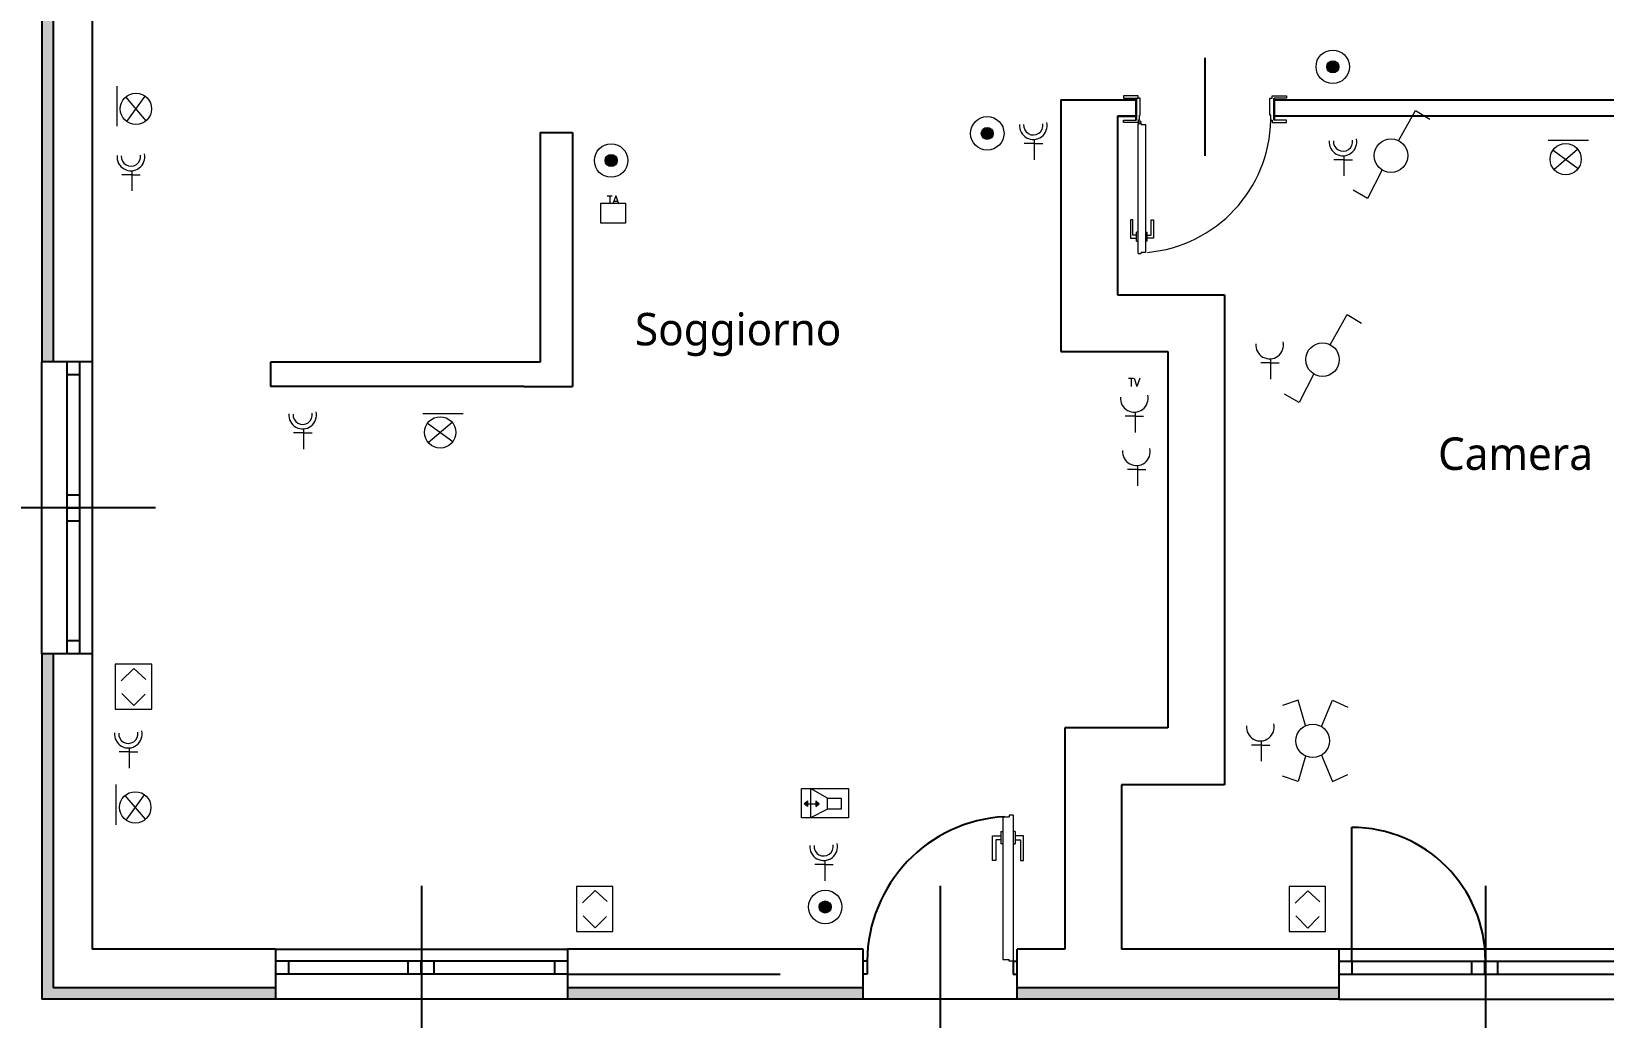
# Model space of a CAD drawing. Header units: millimetres. Extents: x 2622 to 2811, y 687 to 801.
# Drawn here: x 2654.64 to 2664.33, y 697.25 to 703.32 of the extents above; entities that cross this region are included whole.
import ezdxf

# ---------------------------------------------------------------- set-up
doc = ezdxf.new("R2010")
doc.units = ezdxf.units.MM
doc.linetypes.add('CONTINUA', pattern=[0])
for name, color, linetype, lineweight in [('ARREDO', 5, 'Continuous', 13), ('scale', 2, 'Continuous', 13), ('solid', 252, 'Continuous', 9)]:
    doc.layers.add(name, color=color, linetype=linetype, lineweight=lineweight)
for name, color, linetype in [('Muri', 3, 'Continuous'), ('Scritte', 2, 'Continuous'), ('Sottile', 5, 'Continuous'), ('Verde', 84, 'Continuous')]:
    doc.layers.add(name, color=color, linetype=linetype)
doc.styles.add('ROMNANS', font='romans.shx')
doc.styles.add('STYLE2', font='l_10646.ttf')

msp = doc.modelspace()

# ---------------------------------------------------------------- hatches: boundary and pattern name
at = {"layer": 'ARREDO', "true_color": 0xed1f24}
h = msp.add_hatch(color=240, dxfattribs=at)
h.paths.add_polyline_path([(2659.42, 698.5816), (2659.3991, 698.5641), (2659.42, 698.5641)])
h.paths.add_polyline_path([(2659.42, 698.5641), (2659.3991, 698.5641), (2659.42, 698.5474)])
h.paths.add_polyline_path([(2659.4922, 698.5641), (2659.4713, 698.5641), (2659.4713, 698.5474)])
h.paths.add_polyline_path([(2659.4713, 698.5816), (2659.4713, 698.5641), (2659.4922, 698.5641)])
at = {"layer": 'solid'}
for points in [[(2662.6206, 703.1062, 1), (2662.6951, 703.1062, 1)], [(2660.4908, 702.6956, 1), (2660.5653, 702.6956, 1)], [(2658.1722, 702.5284, 1), (2658.2468, 702.5284, 1)], [(2659.4918, 697.9279, 1), (2659.5664, 697.9279, 1)]]:
    msp.add_hatch(color=256, dxfattribs=at).paths.add_polyline_path(points)
at = {"layer": 'Verde'}
h = msp.add_hatch(dxfattribs=at)
h.set_pattern_fill('HONEY', color=252, scale=0.0097)
h.set_pattern_definition([(0, (-147.88715, -234.61575), (0.04619625, 0.02667141726), [0.0307975, -0.061595]), (120, (-147.88715, -234.61575), (-0.0461962499, 0.02667141743), [0.0307975, -0.061595]), (60, (-147.88715, -234.61575), (1e-10, 0.05334283469), [-0.061595, 0.0307975])])
h.paths.add_polyline_path([(2659.5932, 707.7087), (2659.872, 707.7087), (2659.872, 707.6387), (2659.5932, 707.6387)])
h.paths.add_polyline_path([(2659.7629, 697.3587), (2659.7629, 697.4287), (2659.5932, 697.4287), (2659.5932, 697.3587)])
h.paths.add_polyline_path([(2660.7129, 697.4287), (2660.7129, 697.3587), (2661.3501, 697.3587), (2661.3501, 697.4287)])
h.paths.add_polyline_path([(2654.7001, 706.0046), (2654.7701, 706.0046), (2654.7701, 707.6387), (2659.5932, 707.6387), (2659.5932, 707.7087), (2654.7001, 707.7087), (2654.7001, 705.8456)])
h.paths.add_polyline_path([(2663.7569, 707.7087), (2663.7569, 707.6387), (2667.9273, 707.6387), (2667.991, 707.7087)])
h.paths.add_polyline_path([(2659.872, 707.6387), (2659.872, 707.7087), (2659.872, 707.7087), (2659.872, 707.6387)])
h.paths.add_polyline_path([(2667.9301, 706.0287), (2668.0001, 706.0287), (2668.0001, 707.7087), (2667.991, 707.7087), (2667.9301, 707.6387)])
h.paths.add_polyline_path([(2667.9301, 703.376), (2668.0001, 703.376), (2668.0001, 705.0287), (2667.9301, 705.0287)])
h.paths.add_polyline_path([(2668.0001, 698.0454), (2667.9301, 698.0454), (2667.9301, 697.4287), (2668.0001, 697.3587)])
h.paths.add_polyline_path([(2662.1488, 697.3587), (2662.6944, 697.3587), (2662.6944, 697.4287), (2661.3501, 697.4287), (2661.3501, 697.3587)])
h.paths.add_polyline_path([(2664.4944, 697.4287), (2664.4944, 697.3587), (2668.0001, 697.3587), (2667.9301, 697.4287)])
h.paths.add_polyline_path([(2667.9301, 698.6513), (2668.0001, 698.6513), (2668.0001, 702.476), (2667.9301, 702.476)])
h.paths.add_polyline_path([(2668.0001, 698.0513), (2667.9301, 698.0513), (2667.9301, 698.0454), (2668.0001, 698.0454)])
h = msp.add_hatch(dxfattribs=at)
h.set_pattern_fill('HONEY', color=252, scale=0.0097)
h.set_pattern_definition([(0, (-32.76826, -87.154104), (0.04619625, 0.02667141726), [0.0307975, -0.061595]), (120, (-32.76826, -87.154104), (-0.0461962499, 0.02667141743), [0.0307975, -0.061595]), (60, (-32.76826, -87.154104), (1e-10, 0.0533428347), [-0.061595, 0.0307975])])
h.paths.add_polyline_path([(2657.9396, 697.4287), (2657.9396, 697.3587), (2659.5932, 697.3587), (2659.5932, 697.4287)])
h.paths.add_polyline_path([(2654.7701, 699.4878), (2654.7001, 699.4878), (2654.7001, 697.3587), (2656.1396, 697.3587), (2656.1396, 697.4287), (2654.7701, 697.4287)])
h.paths.add_polyline_path([(2654.7701, 704.2046), (2654.7001, 704.2046), (2654.7001, 701.2869), (2654.7701, 701.2869)])
h.paths.add_polyline_path([(2654.7001, 705.4087), (2654.7091, 705.4087), (2654.7001, 705.4177)])

# ---------------------------------------------------------------- linework, layer by layer
for p, q in [((2654.7001, 699.4878), (2654.7001, 701.2878)), ((2655.0101, 701.2878), (2655.0101, 699.4878)), ((2656.1396, 697.6687), (2657.9396, 697.6687)), ((2664.4944, 697.6687), (2662.6944, 697.6687)), ((2657.9396, 697.3587), (2656.1396, 697.3587)), ((2660.7129, 697.3587), (2659.7629, 697.3587)), ((2662.6944, 697.3587), (2664.4944, 697.3587))]:
    msp.add_line(p, q)
at = {"layer": 'ARREDO', "color": 240, "true_color": 0xed1f24}
for p, q in [((2655.1634, 702.7392), (2655.1634, 702.9875)), ((2655.3426, 702.7731), (2655.2178, 702.92)), ((2655.2237, 702.7686), (2655.3368, 702.9246)), ((2663.0629, 702.6508), (2663.1682, 702.8368)), ((2663.1682, 702.8368), (2663.2571, 702.7835)), ((2660.8175, 702.6334), (2660.7562, 702.6334)), ((2660.8175, 702.6583), (2660.8175, 702.5336)), ((2660.8175, 702.6334), (2660.8696, 702.6334)), ((2663.9863, 702.6532), (2664.2346, 702.6532)), ((2662.7267, 702.5329), (2662.6654, 702.5329)), ((2662.7267, 702.5578), (2662.7267, 702.4331)), ((2662.7267, 702.5329), (2662.7788, 702.5329)), ((2664.0156, 702.5929), (2664.1716, 702.4798)), ((2664.0202, 702.474), (2664.167, 702.5988)), ((2655.2549, 702.4408), (2655.1935, 702.4408)), ((2655.2549, 702.4657), (2655.2549, 702.341)), ((2655.2549, 702.4408), (2655.3069, 702.4408)), ((2662.9627, 702.4704), (2662.8719, 702.2949)), ((2662.8719, 702.2949), (2662.7831, 702.3452)), ((2662.641, 701.3935), (2662.7463, 701.5795)), ((2662.7463, 701.5795), (2662.8352, 701.5262)), ((2662.2747, 701.2811), (2662.2134, 701.2811)), ((2662.2747, 701.3061), (2662.2747, 701.1813)), ((2662.2747, 701.2811), (2662.3268, 701.2811)), ((2662.5408, 701.2131), (2662.4501, 701.0376)), ((2662.4501, 701.0376), (2662.3612, 701.088)), ((2657.0484, 700.9697), (2657.2967, 700.9697)), ((2661.44, 700.9777), (2661.44, 700.853)), ((2656.3136, 700.8743), (2656.3136, 700.7495)), ((2657.0777, 700.9094), (2657.2338, 700.7963)), ((2657.0823, 700.7905), (2657.2292, 700.9153)), ((2661.44, 700.9528), (2661.3787, 700.9528)), ((2661.44, 700.9528), (2661.4921, 700.9528)), ((2656.3136, 700.8493), (2656.2522, 700.8493)), ((2656.3136, 700.8493), (2656.3656, 700.8493)), ((2661.4535, 700.6238), (2661.3921, 700.6238)), ((2661.4535, 700.6487), (2661.4535, 700.5239)), ((2661.4535, 700.6238), (2661.5055, 700.6238)), ((2655.1888, 699.3225), (2655.2674, 699.3982)), ((2655.2674, 699.3982), (2655.3419, 699.3306)), ((2655.1936, 699.244), (2655.2674, 699.1688)), ((2655.2674, 699.1688), (2655.3371, 699.2399)), ((2662.4438, 699.2031), (2662.3475, 699.1689)), ((2662.4907, 699.0454), (2662.4438, 699.2031)), ((2662.5894, 699.0392), (2662.6555, 699.202)), ((2662.6555, 699.202), (2662.7514, 699.1584)), ((2662.2174, 698.951), (2662.2174, 698.8262)), ((2655.2387, 698.883), (2655.1774, 698.883)), ((2655.2387, 698.9079), (2655.2387, 698.7831)), ((2655.2387, 698.883), (2655.2908, 698.883)), ((2662.2174, 698.9261), (2662.1561, 698.9261)), ((2662.2174, 698.9261), (2662.2695, 698.9261)), ((2662.4907, 698.8582), (2662.4438, 698.7005)), ((2662.5894, 698.8644), (2662.6555, 698.7016)), ((2662.6555, 698.7016), (2662.7514, 698.7452)), ((2655.1591, 698.4343), (2655.1591, 698.6826)), ((2659.4379, 698.6571), (2659.4379, 698.477)), ((2659.5429, 698.5977), (2659.4379, 698.6571)), ((2662.4438, 698.7005), (2662.3475, 698.7348)), ((2655.3383, 698.4682), (2655.2135, 698.6151)), ((2655.2193, 698.4636), (2655.3324, 698.6197)), ((2659.3991, 698.5641), (2659.42, 698.5816)), ((2659.3991, 698.5641), (2659.4922, 698.5641)), ((2659.42, 698.5474), (2659.3991, 698.5641)), ((2659.42, 698.5816), (2659.42, 698.5474)), ((2659.4922, 698.5641), (2659.4713, 698.5816)), ((2659.4713, 698.5816), (2659.4713, 698.5474)), ((2659.4713, 698.5474), (2659.4922, 698.5641)), ((2659.5429, 698.5314), (2659.4379, 698.477)), ((2659.5257, 698.1894), (2659.4644, 698.1894)), ((2659.5257, 698.2144), (2659.5257, 698.0896)), ((2659.5257, 698.1894), (2659.5778, 698.1894)), ((2658.0323, 697.9526), (2658.1109, 698.0284)), ((2658.1109, 698.0284), (2658.1854, 697.9607)), ((2662.4255, 697.9516), (2662.504, 698.0274)), ((2662.504, 698.0274), (2662.5785, 697.9598)), ((2658.037, 697.8741), (2658.1109, 697.799)), ((2658.1109, 697.799), (2658.1806, 697.87)), ((2662.4302, 697.8731), (2662.504, 697.798)), ((2662.504, 697.798), (2662.5738, 697.8691))]:
    msp.add_line(p, q, dxfattribs=at)
for points in [[(2658.146, 702.266), (2658.2987, 702.266), (2658.2987, 702.1426), (2658.146, 702.1426)], [(2655.153, 699.147), (2655.3773, 699.147), (2655.3773, 699.4244), (2655.153, 699.4244)], [(2659.3824, 698.6571), (2659.6727, 698.6571), (2659.6727, 698.477), (2659.3824, 698.477)], [(2659.5429, 698.5977), (2659.6272, 698.5977), (2659.6272, 698.5314), (2659.5429, 698.5314)], [(2657.9965, 697.7771), (2658.2208, 697.7771), (2658.2208, 698.0545), (2657.9965, 698.0545)], [(2662.3896, 697.7761), (2662.614, 697.7761), (2662.614, 698.0535), (2662.3896, 698.0535)]]:
    msp.add_lwpolyline(points, close=True, dxfattribs=at)
for centre, radius in [((2662.6578, 703.1062), 0.1032), ((2662.6578, 703.1062), 0.0373), ((2655.2802, 702.8466), 0.0964), ((2660.528, 702.6956), 0.1032), ((2660.528, 702.6956), 0.0373), ((2658.2095, 702.5284), 0.1032), ((2663.0167, 702.5584), 0.1033), ((2664.0936, 702.5364), 0.0964), ((2658.2095, 702.5284), 0.0373), ((2662.5948, 701.3011), 0.1033), ((2657.1557, 700.8529), 0.0964), ((2662.5343, 698.9518), 0.1033), ((2655.2759, 698.5417), 0.0964), ((2659.5291, 697.9279), 0.1032), ((2659.5291, 697.9279), 0.0373)]:
    msp.add_circle(centre, radius, dxfattribs=at)
for centre, radius, start, end in [((2660.8115, 702.7434), 0.0853, 174.75615, 13.34956), ((2660.8115, 702.7454), 0.0593, 175.52193, 9.34916), ((2662.7207, 702.6429), 0.0853, 174.75615, 13.34956), ((2662.7207, 702.6449), 0.0593, 175.52193, 9.34916), ((2655.2489, 702.5508), 0.0853, 174.75615, 13.34956), ((2655.2489, 702.5528), 0.0593, 175.52193, 9.34916), ((2662.2687, 701.3912), 0.0853, 174.75615, 13.34956), ((2661.434, 701.0628), 0.0853, 174.75615, 13.34956), ((2656.3076, 700.9593), 0.0853, 174.75615, 13.34956), ((2656.3076, 700.9613), 0.0593, 175.52193, 9.34916), ((2661.4475, 700.7338), 0.0853, 174.75615, 13.34956), ((2662.2114, 699.0361), 0.0853, 174.75615, 13.34956), ((2655.2327, 698.993), 0.0853, 174.75615, 13.34956), ((2655.2328, 698.9949), 0.0593, 175.52193, 9.34916), ((2659.5197, 698.2994), 0.0853, 174.75615, 13.34956), ((2659.5197, 698.3014), 0.0593, 175.52193, 9.34916)]:
    msp.add_arc(centre, radius, start, end, dxfattribs=at)
at = {"layer": 'Muri'}
for p, q in [((2654.7001, 704.2046), (2654.7001, 701.2869)), ((2655.0101, 704.2046), (2655.0101, 701.2869)), ((2660.9814, 702.9016), (2660.9814, 701.3516)), ((2660.9814, 702.9016), (2661.4458, 702.9016)), ((2661.4458, 702.9016), (2661.4458, 702.8016)), ((2662.2958, 702.8016), (2662.2958, 702.9016)), ((2662.2958, 702.9016), (2665.9438, 702.9016)), ((2661.3314, 702.8016), (2661.3314, 701.7016)), ((2661.3314, 702.8016), (2661.3314, 701.7016)), ((2661.3314, 702.8016), (2661.4458, 702.8016)), ((2661.4458, 702.8016), (2661.3314, 702.8016)), ((2665.9438, 702.8016), (2662.2958, 702.8016)), ((2664.8664, 702.8016), (2663.9114, 702.8016)), ((2657.7709, 702.7011), (2657.7709, 701.2851)), ((2657.7709, 702.7011), (2657.9709, 702.7011)), ((2657.9709, 702.7011), (2657.9709, 701.1351)), ((2661.3314, 701.7016), (2661.9914, 701.7016)), ((2661.9914, 701.7016), (2661.9914, 698.6816)), ((2655.0101, 701.2869), (2654.7001, 701.2869)), ((2655.0101, 701.2869), (2654.7001, 701.2869)), ((2657.7709, 701.2851), (2656.1101, 701.2851)), ((2656.1101, 701.2851), (2656.1101, 701.1351)), ((2660.9814, 701.3516), (2661.6414, 701.3516)), ((2661.6414, 701.3516), (2661.6414, 699.0316)), ((2657.6709, 701.1351), (2656.1101, 701.1351)), ((2657.6709, 701.1351), (2657.9709, 701.1351)), ((2654.7001, 699.4878), (2654.7001, 697.3587)), ((2655.0101, 699.4878), (2654.7001, 699.4878)), ((2655.0101, 699.4878), (2654.7001, 699.4878)), ((2655.0101, 699.4878), (2655.0101, 697.6687)), ((2661.0064, 699.0316), (2661.0064, 697.6687)), ((2661.6414, 699.0316), (2661.0064, 699.0316)), ((2661.3564, 698.6816), (2661.3564, 697.6687)), ((2661.9914, 698.6816), (2661.3564, 698.6816)), ((2656.1396, 697.6687), (2655.0101, 697.6687)), ((2656.1396, 697.6687), (2656.1396, 697.3587)), ((2656.1396, 697.6687), (2656.1396, 697.3587)), ((2659.7629, 697.6687), (2657.9396, 697.6687)), ((2657.9396, 697.6687), (2657.9396, 697.3587)), ((2657.9396, 697.6687), (2657.9396, 697.3587)), ((2659.7629, 697.3587), (2659.7629, 697.6687)), ((2659.7629, 697.3587), (2659.7629, 697.6687)), ((2661.0064, 697.6687), (2660.7129, 697.6687)), ((2660.7129, 697.3587), (2660.7129, 697.6687)), ((2660.7129, 697.3587), (2660.7129, 697.6687)), ((2662.6944, 697.6687), (2661.3564, 697.6687)), ((2662.6944, 697.6687), (2662.6944, 697.3587)), ((2662.6944, 697.6687), (2662.6944, 697.3587)), ((2656.1396, 697.3587), (2654.7001, 697.3587)), ((2659.7629, 697.3587), (2657.9396, 697.3587)), ((2662.6944, 697.3587), (2660.7129, 697.3587))]:
    msp.add_line(p, q, dxfattribs=at)
at = {"layer": 'Muri', "linetype": 'CONTINUA', "lineweight": 9}
for p, q in [((2661.4458, 702.8016), (2661.4458, 702.9016)), ((2662.2958, 702.8016), (2662.2958, 702.9016))]:
    msp.add_line(p, q, dxfattribs=at)
at = {"layer": 'Scritte'}
msp.add_line((2657.9396, 697.5137), (2659.2513, 697.5137), dxfattribs=at)
at = {"layer": 'Sottile'}
for p, q in [((2654.7701, 704.2046), (2654.7701, 701.2869)), ((2661.8708, 702.5578), (2661.8708, 703.1614)), ((2654.8551, 699.4878), (2654.8551, 701.2878)), ((2654.9351, 699.4878), (2654.9351, 701.2878)), ((2654.9351, 701.2078), (2654.8551, 701.2078)), ((2655.4001, 700.3878), (2653.9001, 700.3878)), ((2654.8551, 700.4678), (2654.9351, 700.4678)), ((2654.8551, 700.3878), (2654.9351, 700.3878)), ((2654.8551, 700.3078), (2654.9351, 700.3078)), ((2654.9351, 699.5678), (2654.8551, 699.5678)), ((2654.7701, 699.4878), (2654.7701, 697.4287)), ((2662.7744, 697.5937), (2662.7744, 698.4187)), ((2662.7744, 697.5937), (2662.7744, 698.4187)), ((2657.0396, 698.0587), (2657.0396, 696.5587)), ((2660.2379, 698.0587), (2660.2379, 696.5587)), ((2663.5993, 698.0587), (2663.5993, 696.5587)), ((2657.9396, 697.5937), (2656.1396, 697.5937)), ((2656.2196, 697.5937), (2656.2196, 697.5137)), ((2656.9577, 697.5137), (2656.9577, 697.5937)), ((2657.0377, 697.5137), (2657.0377, 697.5937)), ((2657.1177, 697.5137), (2657.1177, 697.5937)), ((2657.8596, 697.5937), (2657.8596, 697.5137)), ((2659.7879, 697.5937), (2659.7629, 697.5937)), ((2659.7879, 697.5937), (2659.7879, 697.5137)), ((2660.6879, 697.5937), (2660.7129, 697.5937)), ((2660.6879, 697.5937), (2660.6879, 697.5137)), ((2662.6944, 697.5937), (2664.4944, 697.5937)), ((2662.7744, 697.5937), (2662.7744, 697.5137)), ((2662.7744, 697.5937), (2662.7744, 697.5137)), ((2663.5144, 697.5137), (2663.5144, 697.5937)), ((2663.5944, 697.5137), (2663.5944, 697.5937)), ((2663.6744, 697.5137), (2663.6744, 697.5937)), ((2657.9396, 697.5137), (2656.1396, 697.5137)), ((2659.7879, 697.5137), (2659.7629, 697.5137)), ((2660.6879, 697.5137), (2660.7129, 697.5137)), ((2662.6944, 697.5137), (2664.4944, 697.5137)), ((2656.1396, 697.4287), (2654.7701, 697.4287)), ((2659.7629, 697.4287), (2657.9396, 697.4287)), ((2662.6944, 697.4287), (2660.7129, 697.4287))]:
    msp.add_line(p, q, dxfattribs=at)
at = {"layer": 'Sottile', "linetype": 'CONTINUA', "lineweight": 9}
for p, q in [((2661.4583, 702.9271), (2661.3683, 702.9271)), ((2661.3683, 702.9271), (2661.3683, 702.9121)), ((2661.4583, 702.9271), (2661.3683, 702.9271)), ((2661.3683, 702.9271), (2661.3683, 702.9121)), ((2661.3683, 702.9121), (2661.4558, 702.9121)), ((2661.3683, 702.9121), (2661.4458, 702.9121)), ((2661.4458, 702.7771), (2661.4458, 702.9121)), ((2661.4583, 702.9121), (2661.4583, 702.9271)), ((2661.4583, 702.9121), (2661.4583, 702.9271)), ((2661.4583, 702.9121), (2661.4608, 702.9121)), ((2661.4583, 702.9121), (2661.4608, 702.9121)), ((2661.4708, 702.9121), (2661.4608, 702.9121)), ((2661.4708, 702.9121), (2661.4608, 702.9121)), ((2661.4708, 702.8071), (2661.4708, 702.9121)), ((2661.4708, 702.8071), (2661.4708, 702.9121)), ((2662.2708, 702.9121), (2662.2808, 702.9121)), ((2662.2708, 702.8071), (2662.2708, 702.9121)), ((2662.2708, 702.9121), (2662.2808, 702.9121)), ((2662.2708, 702.8071), (2662.2708, 702.9121)), ((2662.2808, 702.9121), (2662.2833, 702.9121)), ((2662.2808, 702.9121), (2662.2833, 702.9121)), ((2662.2833, 702.9271), (2662.3733, 702.9271)), ((2662.2833, 702.9121), (2662.2833, 702.9271)), ((2662.2833, 702.9271), (2662.3733, 702.9271)), ((2662.2833, 702.9121), (2662.2833, 702.9271)), ((2662.2958, 702.7771), (2662.2958, 702.9121)), ((2662.3733, 702.9121), (2662.2958, 702.9121)), ((2662.3733, 702.9121), (2662.2958, 702.9121)), ((2662.3733, 702.9271), (2662.3733, 702.9121)), ((2662.3733, 702.9271), (2662.3733, 702.9121)), ((2661.3683, 702.7621), (2661.3683, 702.7771)), ((2661.3683, 702.7621), (2661.3683, 702.7771)), ((2661.3683, 702.7771), (2661.4458, 702.7771)), ((2661.4583, 702.7621), (2661.3683, 702.7621)), ((2661.4579, 702.7559), (2661.4768, 702.7559)), ((2661.4579, 701.9553), (2661.4579, 702.7559)), ((2661.4579, 702.7559), (2661.4768, 702.7559)), ((2661.4579, 701.9553), (2661.4579, 702.7559)), ((2661.4583, 702.7771), (2661.4583, 702.7621)), ((2661.4608, 702.7771), (2661.4583, 702.7771)), ((2661.4583, 702.7771), (2661.4583, 702.7621)), ((2661.4608, 702.7771), (2661.4583, 702.7771)), ((2661.4608, 702.7771), (2661.4658, 702.7771)), ((2661.4608, 702.7771), (2661.4658, 702.7771)), ((2661.4658, 702.7771), (2661.4658, 702.8071)), ((2661.4658, 702.7771), (2661.4658, 702.8071)), ((2661.4659, 702.8071), (2661.4708, 702.8071)), ((2661.4659, 702.8071), (2661.4708, 702.8071)), ((2661.4768, 702.7559), (2661.4768, 702.7488)), ((2661.4768, 702.7559), (2661.4768, 702.7488)), ((2661.505, 702.7488), (2661.4768, 702.7488)), ((2661.505, 702.7488), (2661.4768, 702.7488)), ((2661.505, 701.9623), (2661.505, 702.7488)), ((2661.505, 701.9623), (2661.505, 702.7488)), ((2662.2757, 702.8071), (2662.2708, 702.8071)), ((2662.2757, 702.8071), (2662.2708, 702.8071)), ((2662.2758, 702.7771), (2662.2758, 702.8071)), ((2662.2758, 702.7771), (2662.2758, 702.8071)), ((2662.2808, 702.7771), (2662.2758, 702.7771)), ((2662.2808, 702.7771), (2662.2758, 702.7771)), ((2662.2808, 702.7771), (2662.2833, 702.7771)), ((2662.2808, 702.7771), (2662.2833, 702.7771)), ((2662.2833, 702.7771), (2662.2833, 702.7621)), ((2662.2833, 702.7771), (2662.2833, 702.7621)), ((2662.2833, 702.7621), (2662.3733, 702.7621)), ((2662.2833, 702.7621), (2662.3733, 702.7621)), ((2662.3733, 702.7771), (2662.2958, 702.7771)), ((2662.3733, 702.7771), (2662.2958, 702.7771)), ((2662.3733, 702.7621), (2662.3733, 702.7771)), ((2662.3733, 702.7621), (2662.3733, 702.7771)), ((2661.4108, 702.1626), (2661.4108, 702.0683)), ((2661.425, 702.1626), (2661.4108, 702.1626)), ((2661.4108, 702.1626), (2661.4108, 702.0683)), ((2661.425, 702.1626), (2661.4108, 702.1626)), ((2661.425, 702.0683), (2661.425, 702.1626)), ((2661.425, 702.0683), (2661.425, 702.1626)), ((2661.538, 702.1626), (2661.5522, 702.1626)), ((2661.538, 702.0683), (2661.538, 702.1626)), ((2661.538, 702.1626), (2661.5522, 702.1626)), ((2661.538, 702.0683), (2661.538, 702.1626)), ((2661.5522, 702.1626), (2661.5522, 702.0683)), ((2661.5522, 702.1626), (2661.5522, 702.0683)), ((2661.4108, 702.0683), (2661.4108, 702.0495)), ((2661.4108, 702.0683), (2661.4108, 702.0495)), ((2661.4108, 702.0495), (2661.4485, 702.0495)), ((2661.4108, 702.0495), (2661.4485, 702.0495)), ((2661.4485, 702.0683), (2661.425, 702.0683)), ((2661.4485, 702.0683), (2661.425, 702.0683)), ((2661.4579, 702.0872), (2661.4485, 702.0872)), ((2661.4485, 702.0307), (2661.4485, 702.0872)), ((2661.4579, 702.0872), (2661.4485, 702.0872)), ((2661.4485, 702.0307), (2661.4485, 702.0872)), ((2661.4485, 702.0495), (2661.4485, 702.0683)), ((2661.4485, 702.0495), (2661.4485, 702.0683)), ((2661.4579, 702.0307), (2661.4579, 702.0872)), ((2661.4579, 702.0307), (2661.4579, 702.0872)), ((2661.505, 702.0307), (2661.505, 702.0872)), ((2661.505, 702.0872), (2661.5145, 702.0872)), ((2661.505, 702.0307), (2661.505, 702.0872)), ((2661.505, 702.0872), (2661.5145, 702.0872)), ((2661.5145, 702.0307), (2661.5145, 702.0872)), ((2661.5145, 702.0307), (2661.5145, 702.0872)), ((2661.5145, 702.0683), (2661.538, 702.0683)), ((2661.5145, 702.0495), (2661.5145, 702.0683)), ((2661.5145, 702.0683), (2661.538, 702.0683)), ((2661.5145, 702.0495), (2661.5145, 702.0683)), ((2661.5522, 702.0495), (2661.5145, 702.0495)), ((2661.5522, 702.0495), (2661.5145, 702.0495)), ((2661.5522, 702.0683), (2661.5522, 702.0495)), ((2661.5522, 702.0683), (2661.5522, 702.0495)), ((2661.4485, 702.0307), (2661.4579, 702.0307)), ((2661.4485, 702.0307), (2661.4579, 702.0307)), ((2661.4579, 701.9553), (2661.4768, 701.9553)), ((2661.4579, 701.9553), (2661.4768, 701.9553)), ((2661.505, 701.9623), (2661.4768, 701.9623)), ((2661.4768, 701.9553), (2661.4768, 701.9623)), ((2661.505, 701.9623), (2661.4768, 701.9623)), ((2661.4768, 701.9553), (2661.4768, 701.9623)), ((2661.5145, 702.0307), (2661.505, 702.0307)), ((2661.5145, 702.0307), (2661.505, 702.0307)), ((2660.6245, 698.4842), (2660.6245, 697.6033)), ((2660.6245, 698.4842), (2660.6625, 698.4842)), ((2660.6245, 698.4842), (2660.6245, 697.6033)), ((2660.6245, 698.4842), (2660.6625, 698.4842)), ((2660.6879, 698.4937), (2660.6625, 698.4937)), ((2660.6625, 698.4937), (2660.6625, 698.4842)), ((2660.6879, 698.4937), (2660.6625, 698.4937)), ((2660.6625, 698.4937), (2660.6625, 698.4842)), ((2660.6879, 698.4937), (2660.6879, 697.5937)), ((2660.6879, 698.4937), (2660.6879, 697.5937)), ((2660.561, 698.3415), (2660.561, 698.3669)), ((2660.561, 698.3669), (2660.6118, 698.3669)), ((2660.561, 698.3415), (2660.561, 698.3669)), ((2660.561, 698.3669), (2660.6118, 698.3669)), ((2660.6118, 698.3923), (2660.6245, 698.3923)), ((2660.6118, 698.3923), (2660.6118, 698.3162)), ((2660.6118, 698.3923), (2660.6245, 698.3923)), ((2660.6118, 698.3923), (2660.6118, 698.3162)), ((2660.6118, 698.3669), (2660.6118, 698.3415)), ((2660.6118, 698.3669), (2660.6118, 698.3415)), ((2660.6245, 698.3923), (2660.6245, 698.3162)), ((2660.6245, 698.3923), (2660.6245, 698.3162)), ((2660.6879, 698.3923), (2660.6879, 698.3162)), ((2660.7006, 698.3923), (2660.6879, 698.3923)), ((2660.6879, 698.3923), (2660.6879, 698.3162)), ((2660.7006, 698.3923), (2660.6879, 698.3923)), ((2660.7006, 698.3923), (2660.7006, 698.3162)), ((2660.7006, 698.3923), (2660.7006, 698.3162)), ((2660.7513, 698.3669), (2660.7006, 698.3669)), ((2660.7006, 698.3669), (2660.7006, 698.3415)), ((2660.7513, 698.3669), (2660.7006, 698.3669)), ((2660.7006, 698.3669), (2660.7006, 698.3415)), ((2660.7513, 698.3415), (2660.7513, 698.3669)), ((2660.7513, 698.3415), (2660.7513, 698.3669)), ((2660.561, 698.2147), (2660.561, 698.3415)), ((2660.561, 698.2147), (2660.561, 698.3415)), ((2660.6118, 698.3415), (2660.5801, 698.3415)), ((2660.5801, 698.3415), (2660.5801, 698.2147)), ((2660.6118, 698.3415), (2660.5801, 698.3415)), ((2660.5801, 698.3415), (2660.5801, 698.2147)), ((2660.6245, 698.3162), (2660.6118, 698.3162)), ((2660.6245, 698.3162), (2660.6118, 698.3162)), ((2660.6879, 698.3162), (2660.7006, 698.3162)), ((2660.6879, 698.3162), (2660.7006, 698.3162)), ((2660.7006, 698.3415), (2660.7323, 698.3415)), ((2660.7006, 698.3415), (2660.7323, 698.3415)), ((2660.7323, 698.3415), (2660.7323, 698.2147)), ((2660.7323, 698.3415), (2660.7323, 698.2147)), ((2660.7513, 698.2147), (2660.7513, 698.3415)), ((2660.7513, 698.2147), (2660.7513, 698.3415)), ((2660.5801, 698.2147), (2660.561, 698.2147)), ((2660.5801, 698.2147), (2660.561, 698.2147)), ((2660.7323, 698.2147), (2660.7513, 698.2147)), ((2660.7323, 698.2147), (2660.7513, 698.2147)), ((2660.6245, 697.6033), (2660.6625, 697.6033)), ((2660.6245, 697.6033), (2660.6625, 697.6033)), ((2660.6625, 697.5937), (2660.6625, 697.6033)), ((2660.6625, 697.5937), (2660.6625, 697.6033)), ((2660.6879, 697.5937), (2660.6625, 697.5937)), ((2660.6879, 697.5937), (2660.6625, 697.5937))]:
    msp.add_line(p, q, dxfattribs=at)
at = {"layer": 'Sottile', "linetype": 'CONTINUA', "lineweight": 30}
for p, q in [((2661.4458, 702.9121), (2661.4458, 702.7771)), ((2662.2958, 702.9121), (2662.2958, 702.7771))]:
    msp.add_line(p, q, dxfattribs=at)
at = {"layer": 'Sottile', "linetype": 'CONTINUA', "lineweight": 9}
msp.add_circle((2661.4683, 702.7656), 0.007, dxfattribs=at)
msp.add_circle((2661.4683, 702.7656), 0.007, dxfattribs=at)
msp.add_arc((2661.44, 702.7949), 0.836, 275.14791, 358.77669, dxfattribs=at)
msp.add_arc((2661.44, 702.7949), 0.836, 275.14791, 358.77669, dxfattribs=at)
at = {"layer": 'Sottile'}
for centre, radius, start, end in [((2660.6844, 697.5891), 0.8965, 93.09136, 179.70054), ((2662.7744, 697.5937), 0.8249, 0, 90), ((2662.7744, 697.5937), 0.8249, 0, 90)]:
    msp.add_arc(centre, radius, start, end, dxfattribs=at)

# ---------------------------------------------------------------- texts
at = {"char_height": 0.2, "width": 3.508995, "attachment_point": 5, "style": 'STYLE2'}
for s, insert in [(' Soggiorno', (2658.9584, 701.4555)), ('Camera', (2663.7842, 700.7204))]:
    msp.add_mtext(s, dxfattribs=dict(at, insert=insert))
at = {"layer": 'scale', "char_height": 0.05, "width": 0.079945, "attachment_point": 1, "style": 'ROMNANS'}
for s, insert in [(' TA', (2658.1838, 702.3108)), (' TV', (2661.3973, 701.1861))]:
    msp.add_mtext(s, dxfattribs=dict(at, insert=insert))

doc.saveas('drawing.dxf')
